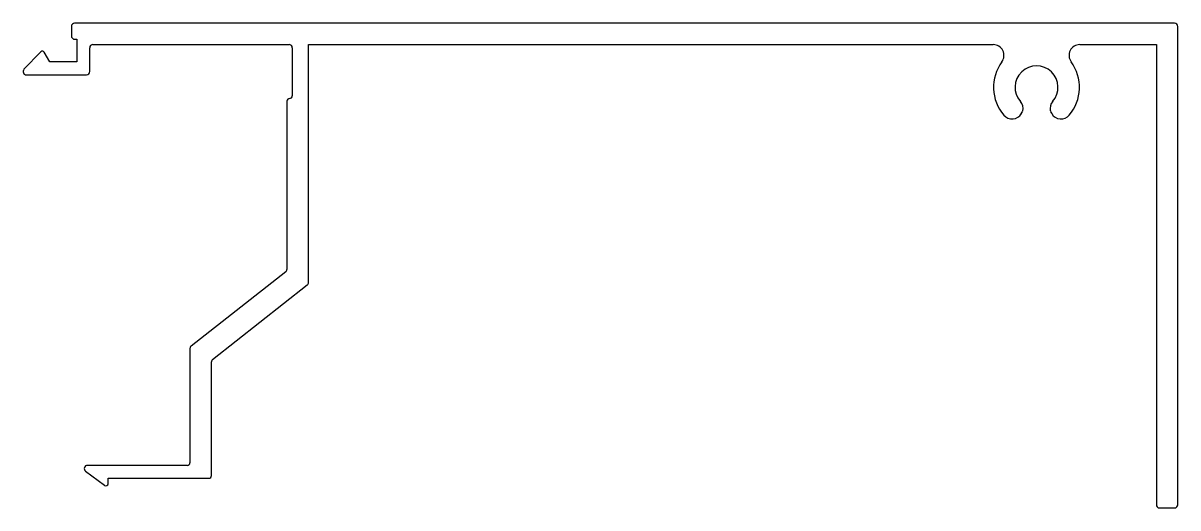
# Model space of a CAD drawing. Extents: x 1184 to 1291, y 831 to 876.
import ezdxf

# ---------------------------------------------------------------- set-up
doc = ezdxf.new("R2010")
doc.units = 0
doc.layers.get('0').update_dxf_attribs({"linetype": 'CONTINUOUS'})

msp = doc.modelspace()

# ---------------------------------------------------------------- linework, layer by layer
for p, q in [((1188.78, 875.96), (1188.78, 875.06)), ((1291.16, 876.26), (1189.08, 876.26)), ((1291.46, 831.56), (1291.46, 875.96)), ((1189.08, 874.76), (1189.28, 874.76)), ((1189.28, 874.76), (1189.28, 872.66)), ((1185.94, 873.6), (1184.38, 871.97)), ((1186.78, 872.66), (1186.26, 873.56)), ((1190.48, 871.76), (1190.48, 873.96)), ((1190.78, 874.26), (1208.98, 874.26)), ((1209.28, 873.96), (1209.28, 869.51)), ((1210.78, 852.2), (1210.78, 874.26)), ((1210.78, 874.26), (1274.32, 874.26)), ((1282.36, 874.26), (1289.46, 874.26)), ((1289.46, 874.26), (1289.46, 831.56)), ((1189.28, 872.66), (1186.78, 872.66)), ((1184.6, 871.46), (1190.18, 871.46)), ((1208.78, 869.01), (1208.78, 853.4)), ((1276.93, 867.86), (1277.04, 868.04)), ((1279.65, 868.04), (1279.75, 867.86)), ((1208.67, 853.16), (1199.89, 846.28)), ((1201.89, 845.05), (1210.67, 851.97)), ((1199.78, 846.05), (1199.78, 835.46)), ((1201.78, 834.26), (1201.78, 844.81)), ((1199.53, 835.21), (1190.28, 835.21)), ((1190.1, 834.67), (1191.86, 833.36)), ((1192.18, 833.51), (1192.18, 834.01)), ((1192.18, 834.01), (1201.53, 834.01)), ((1289.76, 831.26), (1291.16, 831.26))]:
    msp.add_line(p, q)
for centre, radius, start, end in [((1189.08, 875.96), 0.3, 90, 180), ((1291.16, 875.96), 0.3, 360, 90), ((1189.08, 875.06), 0.3, 180, 270), ((1186.09, 873.46), 0.2, 28.3849, 136.2603), ((1190.78, 873.96), 0.3, 90, 180), ((1208.98, 873.96), 0.3, 360, 90), ((1274.32, 873.26), 1, 323.6206, 90), ((1282.36, 873.26), 1, 90, 216.3794), ((1278.34, 870.3), 3.99, 143.6206, 220.4703), ((1278.34, 870.3), 3.99, 319.5328, 36.3794), ((1184.6, 871.76), 0.3, 136.2603, 270), ((1190.18, 871.76), 0.3, 270, 360), ((1278.34, 870.3), 1.99, 318.8075, 221.1346), ((1209.03, 869.01), 0.25, 90, 180), ((1209.03, 869.51), 0.25, 270, 0), ((1276.09, 868.33), 1, 347.4789, 41.1346), ((1276.82, 868.17), 0.25, 330, 347.4789), ((1280.59, 868.33), 0.995, 138.8075, 193.083), ((1279.87, 868.17), 0.25, 193.083, 210), ((1276.07, 868.36), 1, 220.4703, 330), ((1280.62, 868.36), 1, 210, 319.5328), ((1208.48, 853.4), 0.3, 308.1008, 0), ((1210.48, 852.2), 0.3, 308.263, 0), ((1200.08, 846.05), 0.3, 128.1008, 180), ((1202.08, 844.81), 0.3, 128.263, 180), ((1190.28, 834.91), 0.3, 90, 233.0791), ((1199.53, 835.46), 0.25, 270, 0), ((1201.53, 834.26), 0.25, 270, 0), ((1191.98, 833.51), 0.2, 231.7681, 0), ((1289.76, 831.56), 0.3, 180, 270), ((1291.16, 831.56), 0.3, 270, 0)]:
    msp.add_arc(centre, radius, start, end)

doc.saveas('drawing.dxf')
